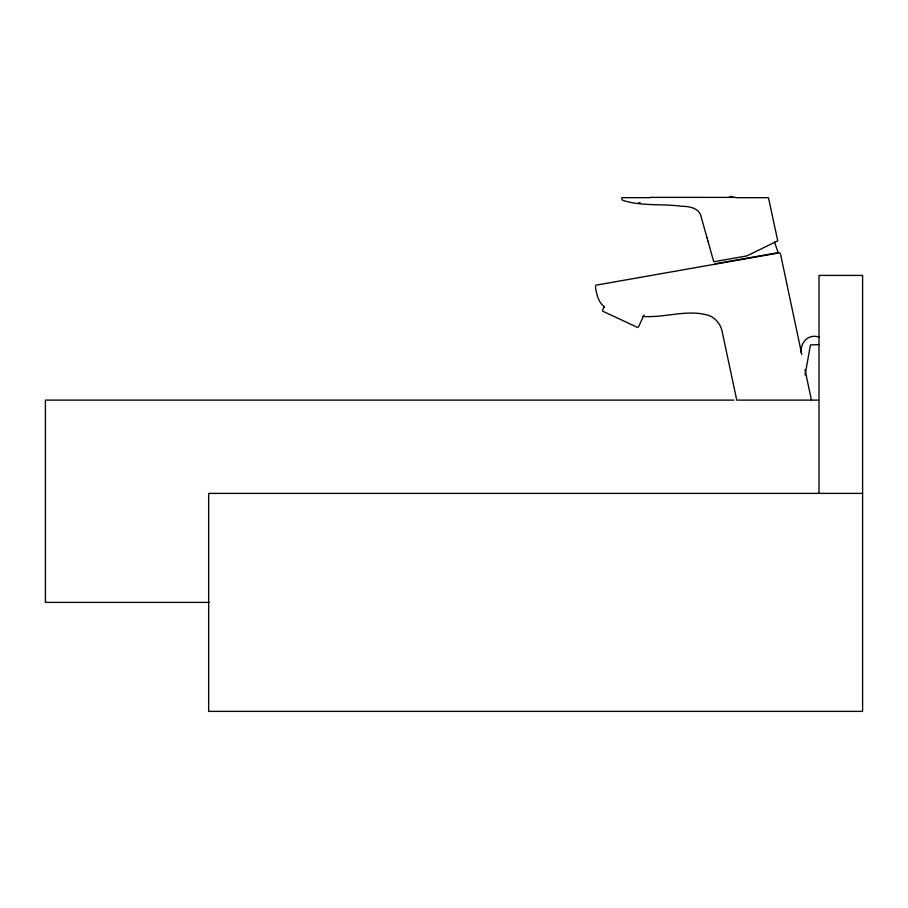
<?xml version="1.0" encoding="UTF-8"?>
<svg xmlns="http://www.w3.org/2000/svg" width="908" height="908" viewBox="0 0 908 908"><rect width="100%" height="100%" fill="white"/><g stroke="black" fill="none" stroke-linecap="round" stroke-linejoin="round"><path stroke-width="1.36" d="M801.231 352.94C800.141 342.554 808.131 333.622 818.903 337.004M805.09 375.004L810.447 344.938L818.903 344.631M602.572 310.116L604.229 306.575M638.494 326.869L643.999 315.065M715.186 263.763L778.224 252.651L774.524 242.084M779.824 252.787L595.716 285.226M642.785 316.404C665.076 318.163 688.741 308.425 710.192 315.95C715.901 318.935 720.407 324.122 721.905 330.455L736.751 400.11L817.915 400.11M729.862 196.616L732.904 196.616M649.969 197.377L735.855 197.388M621.81 197.672L649.969 197.672M735.855 197.683L768.463 197.683L777.759 240.836L746.751 255.931L713.722 261.754L700.556 214.708C697.162 207.126 687.64 206.366 680.398 206.15C661.365 203.596 640.923 206.457 622.536 200.214L621.674 198.829M733.97 400.11L45.4 400.11L45.4 602.39L209.328 602.39M862.6 493.396L208.658 493.396L208.658 711.384L862.6 711.384L862.6 275.419L819.005 275.419L819.005 493.396M602.617 311.149L637.677 327.493M604.569 306.972C598.168 302.216 596.386 293.84 595.455 286.361M707.741 240.665L707.911 241.29M706.753 237.124L706.923 237.748M780.46 253.752L801.798 354.54M805.01 369.726L811.434 400.11M639.856 202.813L638.665 203.279L639.856 202.813"/></g></svg>
